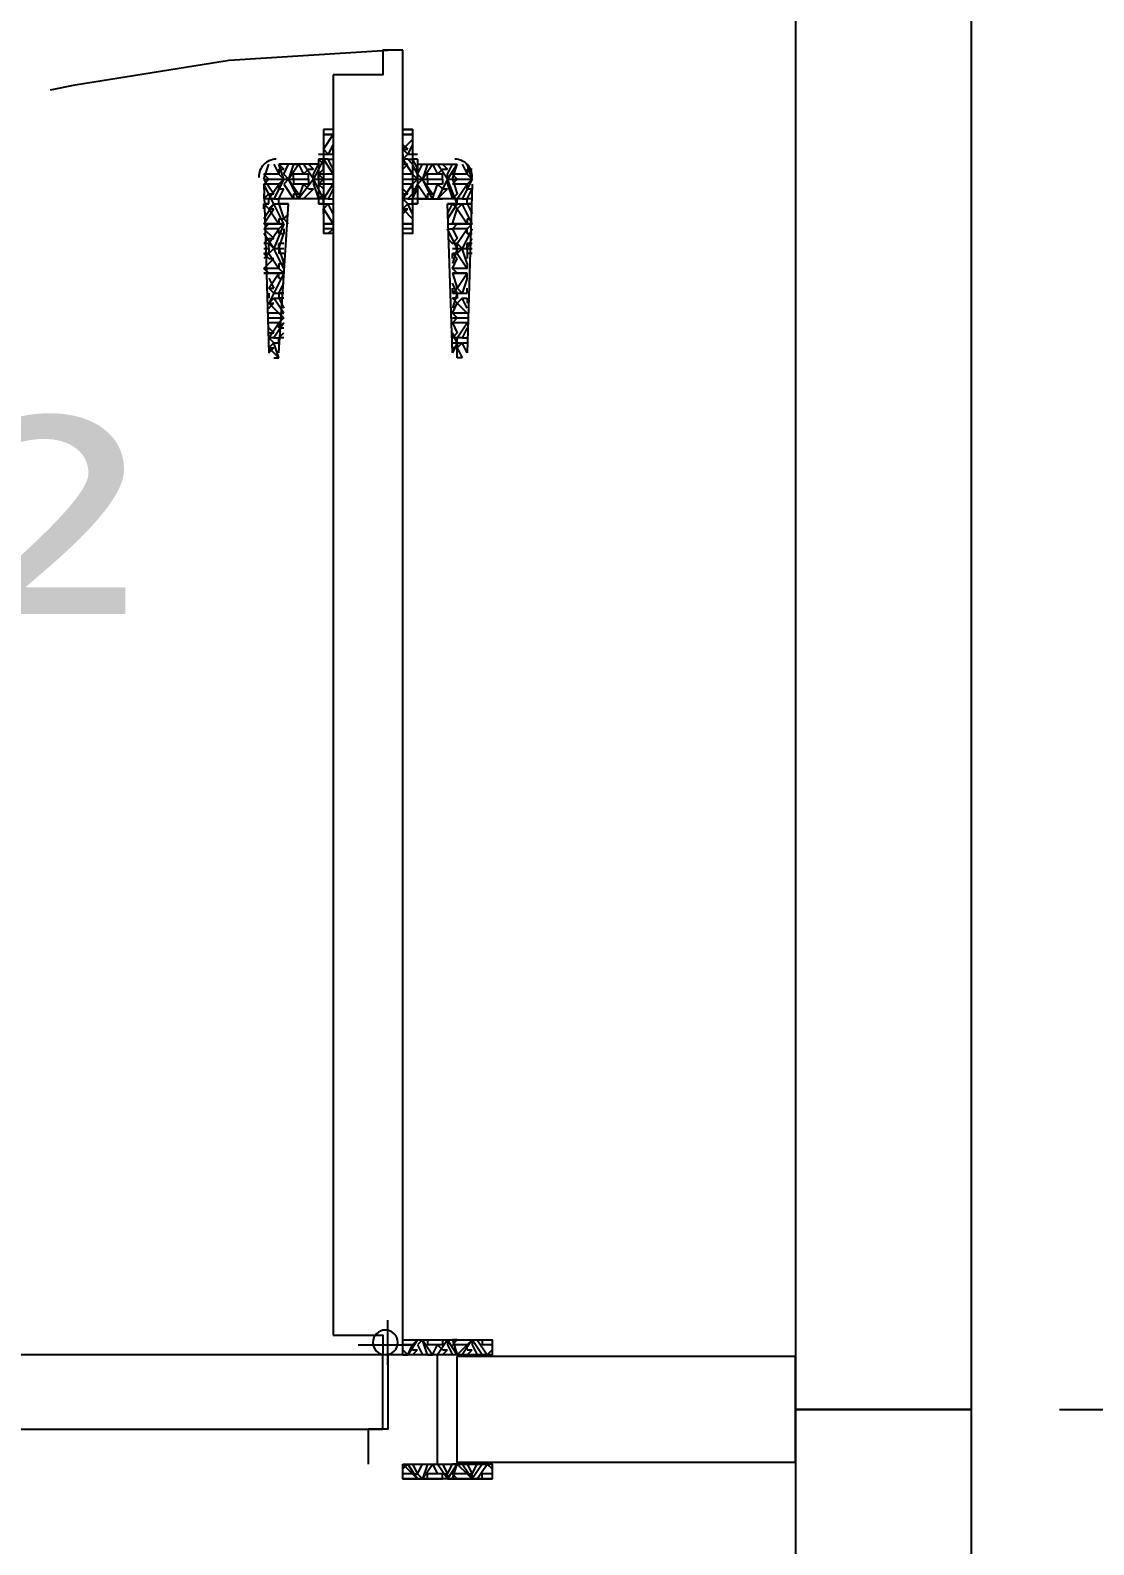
# Model space of a CAD drawing. Header units: centimetres. Extents: x -135 to 4129, y -1176 to 1044.
# Drawn here: x 1772.5 to 1832.9, y 562.8 to 648.9 of the extents above; entities that cross this region are included whole.
import ezdxf
from ezdxf.enums import TextEntityAlignment as Align

# ---------------------------------------------------------------- set-up
doc = ezdxf.new("R2010")
doc.units = ezdxf.units.CM
for name, color, linetype in [('DIS_DUVAR_100', 30, 'Continuous'), ('IC_DUVAR_60', 30, 'Continuous'), ('IC_KAPILAR', 7, 'Continuous'), ('ODA_ADLARI', 7, 'Continuous'), ('OLCULER', 7, 'Continuous'), ('OZEL_PANEL_OLCU_CM', 3, 'Continuous')]:
    doc.layers.add(name, color=color, linetype=linetype)
doc.styles.add('PORTMAN', font='DejaVuSans.ttf')
doc.dimstyles.new('PORTMAN', dxfattribs={"dimtxt": 14, "dimasz": 9, "dimexe": 6, "dimexo": 5, "dimgap": 4, "dimtad": 1, "dimtxsty": 'PORTMAN', "dimblk": 'ARCHTICK', "dimcen": 2.5, "dimazin": 3, "dimtfac": 0.5, "dimtmove": 2, "dimatfit": 3})

# ---------------------------------------------------------------- blocks, each defined once
blk = doc.blocks.new('kaynak-ic-kapi')
at = {"color": 133, "linetype": 'Continuous', "lineweight": 25, "true_color": 0x6ec1dd}
for p, q in [((54328.39, 7919.031), (54328.39, 7993.181)), ((54324.442, 7991.771), (54324.442, 7920.159)), ((54324.442, 7988.67), (54323.879, 7988.67)), ((54323.879, 7988.67), (54323.879, 7982.749)), ((54324.442, 7988.67), (54323.879, 7988.67)), ((54323.879, 7988.388), (54324.442, 7988.388)), ((54324.442, 7988.388), (54323.879, 7988.388)), ((54323.879, 7987.542), (54324.442, 7988.388)), ((54324.442, 7988.67), (54324.442, 7988.67)), ((54324.442, 7988.67), (54324.442, 7988.67)), ((54324.442, 7988.388), (54324.442, 7988.388)), ((54328.953, 7988.67), (54328.39, 7988.67)), ((54328.39, 7988.388), (54328.953, 7988.388)), ((54328.953, 7988.388), (54328.39, 7988.388)), ((54323.879, 7987.824), (54323.879, 7987.542)), ((54324.16, 7987.26), (54323.879, 7987.542)), ((54323.879, 7987.542), (54323.879, 7987.542)), ((54324.442, 7987.824), (54324.16, 7987.26)), ((54324.442, 7987.26), (54324.442, 7987.542)), ((54328.39, 7987.542), (54328.953, 7988.106)), ((54328.39, 7987.824), (54328.672, 7987.542)), ((54328.672, 7987.26), (54328.39, 7987.542)), ((54328.672, 7987.26), (54328.39, 7987.542)), ((54328.39, 7987.542), (54328.672, 7987.542)), ((54320.495, 7985.851), (54320.777, 7986.696)), ((54321.059, 7986.696), (54321.341, 7986.133)), ((54321.623, 7985.851), (54321.341, 7986.696)), ((54321.341, 7986.696), (54321.623, 7986.415)), ((54323.597, 7986.696), (54321.341, 7986.696)), ((54321.623, 7986.133), (54321.905, 7986.696)), ((54322.187, 7986.696), (54321.905, 7985.851)), ((54321.905, 7985.851), (54322.469, 7986.696)), ((54322.187, 7986.696), (54322.187, 7986.696)), ((54322.187, 7986.696), (54322.469, 7986.696)), ((54322.469, 7986.696), (54322.751, 7986.133)), ((54323.033, 7986.696), (54323.315, 7986.415)), ((54323.315, 7986.133), (54323.597, 7986.696)), ((54323.597, 7987.26), (54323.879, 7987.26)), ((54323.879, 7986.696), (54323.597, 7986.978)), ((54323.879, 7986.978), (54323.597, 7986.978)), ((54323.597, 7986.978), (54323.597, 7986.978)), ((54323.597, 7986.978), (54323.597, 7984.441)), ((54323.879, 7987.26), (54323.879, 7987.26)), ((54323.879, 7987.26), (54324.442, 7987.26)), ((54323.879, 7987.26), (54323.879, 7986.978)), ((54323.879, 7987.26), (54323.879, 7987.26)), ((54323.879, 7987.26), (54323.879, 7986.978)), ((54323.879, 7987.26), (54323.879, 7987.26)), ((54324.16, 7986.978), (54323.879, 7986.978)), ((54323.879, 7986.978), (54324.442, 7986.133)), ((54323.879, 7986.978), (54323.879, 7986.978)), ((54323.879, 7986.696), (54323.879, 7986.696)), ((54323.879, 7986.415), (54323.879, 7986.696)), ((54324.16, 7987.26), (54324.442, 7987.26)), ((54324.442, 7986.415), (54324.16, 7986.978)), ((54324.16, 7986.978), (54324.442, 7986.978)), ((54324.442, 7987.26), (54324.442, 7987.26)), ((54324.442, 7987.26), (54324.442, 7987.26)), ((54324.442, 7986.978), (54324.442, 7986.978)), ((54324.442, 7986.978), (54324.442, 7986.978)), ((54324.442, 7986.978), (54324.442, 7986.978)), ((54328.39, 7987.26), (54328.39, 7987.26)), ((54328.39, 7987.26), (54328.39, 7987.26)), ((54328.39, 7987.26), (54328.39, 7986.978)), ((54328.672, 7986.978), (54328.39, 7986.978)), ((54328.39, 7986.978), (54328.953, 7986.133)), ((54328.39, 7986.696), (54328.672, 7986.696)), ((54328.39, 7986.415), (54328.672, 7986.696)), ((54328.672, 7987.26), (54328.953, 7987.26)), ((54328.672, 7987.26), (54328.953, 7987.26)), ((54328.953, 7986.696), (54328.672, 7986.978)), ((54328.672, 7986.978), (54328.953, 7986.978)), ((54328.953, 7987.26), (54329.235, 7987.26)), ((54328.953, 7987.26), (54328.953, 7987.26)), ((54328.953, 7987.26), (54328.953, 7986.978)), ((54328.953, 7987.26), (54328.953, 7987.26)), ((54328.953, 7986.978), (54328.953, 7986.978)), ((54329.235, 7986.978), (54328.953, 7986.978)), ((54328.953, 7986.978), (54329.235, 7986.415)), ((54328.953, 7986.978), (54328.953, 7986.978)), ((54329.235, 7986.978), (54329.235, 7984.441)), ((54329.235, 7986.133), (54329.517, 7986.696)), ((54329.235, 7986.696), (54331.491, 7986.696)), ((54329.799, 7986.696), (54329.517, 7985.851)), ((54329.517, 7985.851), (54330.081, 7986.696)), ((54329.799, 7986.696), (54329.799, 7986.696)), ((54329.799, 7986.696), (54330.081, 7986.696)), ((54330.081, 7986.696), (54330.363, 7986.133)), ((54330.645, 7986.696), (54330.927, 7986.415)), ((54330.927, 7986.133), (54331.209, 7986.696)), ((54331.209, 7985.851), (54331.491, 7986.696)), ((54331.491, 7986.696), (54331.491, 7986.696)), ((54331.491, 7986.696), (54331.491, 7986.696)), ((54331.773, 7986.696), (54332.055, 7986.133)), ((54332.337, 7985.851), (54332.055, 7986.696)), ((54320.777, 7985.851), (54320.495, 7986.133)), ((54321.341, 7986.133), (54320.495, 7986.133)), ((54320.495, 7985.851), (54320.495, 7985.851)), ((54320.495, 7985.851), (54320.495, 7985.851)), ((54320.777, 7985.851), (54320.495, 7985.569)), ((54320.495, 7985.851), (54321.059, 7985.005)), ((54321.623, 7985.851), (54321.059, 7984.723)), ((54321.341, 7986.415), (54321.341, 7986.133)), ((54321.341, 7986.415), (54321.623, 7986.415)), ((54321.623, 7985.851), (54321.341, 7986.133)), ((54321.623, 7985.851), (54321.341, 7985.569)), ((54321.905, 7985.851), (54321.623, 7986.133)), ((54321.905, 7985.851), (54321.623, 7985.569)), ((54322.469, 7984.723), (54321.905, 7985.851)), ((54321.905, 7985.851), (54321.905, 7985.851)), ((54321.905, 7985.851), (54321.905, 7985.851)), ((54321.905, 7985.851), (54322.469, 7985.005)), ((54322.187, 7985.851), (54322.187, 7986.133)), ((54323.033, 7986.133), (54322.187, 7986.133)), ((54322.187, 7985.851), (54322.187, 7985.569)), ((54323.033, 7986.415), (54322.751, 7986.133)), ((54323.033, 7986.415), (54323.315, 7986.415)), ((54323.033, 7985.851), (54323.033, 7986.133)), ((54323.033, 7985.851), (54323.033, 7985.569)), ((54323.315, 7985.851), (54323.315, 7986.133)), ((54323.315, 7985.851), (54323.597, 7985.851)), ((54323.315, 7985.851), (54323.597, 7985.851)), ((54323.315, 7985.851), (54323.315, 7985.569)), ((54323.315, 7985.851), (54323.597, 7985.851)), ((54323.879, 7985.851), (54323.597, 7986.133)), ((54323.879, 7986.133), (54323.597, 7986.133)), ((54323.597, 7985.851), (54323.879, 7985.851)), ((54323.879, 7985.851), (54323.597, 7985.569)), ((54323.597, 7985.851), (54323.597, 7985.569)), ((54324.442, 7986.133), (54323.879, 7986.133)), ((54323.879, 7985.851), (54324.442, 7985.851)), ((54324.442, 7986.133), (54324.442, 7986.133)), ((54328.953, 7986.133), (54328.39, 7986.133)), ((54328.39, 7985.851), (54328.953, 7985.851)), ((54328.953, 7986.415), (54328.953, 7986.133)), ((54328.953, 7986.415), (54329.235, 7986.415)), ((54329.235, 7985.851), (54328.953, 7986.133)), ((54328.953, 7986.133), (54328.953, 7986.133)), ((54328.953, 7986.133), (54328.953, 7986.133)), ((54328.953, 7985.851), (54329.235, 7985.851)), ((54329.235, 7985.851), (54328.953, 7985.569)), ((54329.235, 7986.415), (54329.235, 7986.415)), ((54329.517, 7985.851), (54329.235, 7986.133)), ((54329.235, 7985.851), (54330.645, 7985.851)), ((54329.235, 7985.851), (54329.235, 7985.569)), ((54329.235, 7985.851), (54329.235, 7985.851)), ((54329.517, 7985.851), (54329.235, 7985.569)), ((54330.081, 7984.723), (54329.517, 7985.851)), ((54329.517, 7985.851), (54329.517, 7985.851)), ((54329.517, 7985.851), (54329.517, 7985.851)), ((54329.517, 7985.851), (54330.081, 7985.005)), ((54329.799, 7985.851), (54329.799, 7986.133)), ((54330.645, 7986.133), (54329.799, 7986.133)), ((54329.799, 7985.851), (54329.799, 7985.569)), ((54330.645, 7986.415), (54330.363, 7986.133)), ((54330.645, 7986.415), (54330.927, 7986.415)), ((54330.645, 7985.851), (54330.645, 7986.133)), ((54330.645, 7985.851), (54330.645, 7985.569)), ((54330.927, 7985.851), (54330.927, 7986.133)), ((54330.927, 7985.851), (54332.337, 7985.851)), ((54330.927, 7985.851), (54331.209, 7985.851)), ((54330.927, 7985.851), (54330.927, 7985.569)), ((54330.927, 7985.851), (54331.209, 7985.851)), ((54331.491, 7985.851), (54331.209, 7986.133)), ((54332.055, 7986.133), (54331.209, 7986.133)), ((54331.491, 7985.851), (54331.209, 7985.569)), ((54331.209, 7985.851), (54331.491, 7985.005)), ((54332.337, 7985.851), (54331.773, 7984.723)), ((54332.055, 7986.415), (54332.055, 7986.133)), ((54332.055, 7986.415), (54332.337, 7986.415)), ((54332.337, 7985.851), (54332.055, 7986.133)), ((54332.337, 7985.851), (54332.055, 7985.569)), ((54321.341, 7985.569), (54320.495, 7985.569)), ((54320.495, 7985.569), (54320.777, 7975.983)), ((54320.777, 7985.005), (54320.495, 7984.723)), ((54320.495, 7985.005), (54320.495, 7984.723)), ((54320.777, 7984.723), (54321.341, 7985.569)), ((54320.777, 7985.005), (54321.059, 7985.005)), ((54321.341, 7985.287), (54321.341, 7985.569)), ((54321.341, 7985.287), (54321.623, 7985.287)), ((54321.341, 7984.723), (54321.623, 7985.287)), ((54321.623, 7985.569), (54322.187, 7984.723)), ((54323.033, 7985.569), (54322.187, 7985.569)), ((54322.187, 7985.005), (54322.187, 7984.723)), ((54322.187, 7985.005), (54322.469, 7985.005)), ((54322.469, 7984.723), (54322.751, 7985.569)), ((54323.033, 7985.287), (54322.751, 7985.569)), ((54322.751, 7984.723), (54323.315, 7985.287)), ((54323.033, 7985.287), (54323.315, 7985.287)), ((54323.315, 7985.569), (54323.597, 7984.723)), ((54323.879, 7985.569), (54323.597, 7985.569)), ((54323.597, 7985.569), (54323.879, 7985.287)), ((54323.879, 7985.005), (54323.597, 7984.723)), ((54324.442, 7985.569), (54323.879, 7985.569)), ((54323.879, 7984.723), (54324.442, 7985.569)), ((54323.879, 7985.287), (54323.879, 7985.005)), ((54323.879, 7985.005), (54323.879, 7985.005)), ((54324.442, 7985.287), (54324.16, 7984.723)), ((54324.442, 7985.569), (54324.442, 7985.569)), ((54328.953, 7985.569), (54328.39, 7985.569)), ((54328.39, 7984.723), (54328.953, 7985.569)), ((54328.39, 7985.287), (54328.672, 7985.005)), ((54328.39, 7985.005), (54328.672, 7985.005)), ((54328.953, 7985.005), (54328.672, 7984.723)), ((54329.235, 7985.569), (54328.953, 7985.005)), ((54328.953, 7985.287), (54328.953, 7985.569)), ((54328.953, 7985.569), (54328.953, 7985.569)), ((54328.953, 7985.569), (54328.953, 7985.569)), ((54328.953, 7985.287), (54329.235, 7985.287)), ((54328.953, 7984.723), (54329.235, 7985.287)), ((54329.235, 7985.569), (54329.799, 7984.723)), ((54329.235, 7985.287), (54329.235, 7985.287)), ((54329.235, 7985.287), (54329.235, 7985.287)), ((54330.645, 7985.569), (54329.799, 7985.569)), ((54329.799, 7985.005), (54329.799, 7984.723)), ((54329.799, 7985.005), (54330.081, 7985.005)), ((54330.081, 7984.723), (54330.363, 7985.569)), ((54330.645, 7985.287), (54330.363, 7985.569)), ((54330.363, 7984.723), (54330.927, 7985.287)), ((54330.645, 7985.287), (54330.927, 7985.287)), ((54330.927, 7985.569), (54331.209, 7984.723)), ((54332.055, 7985.569), (54331.209, 7985.569)), ((54331.491, 7985.005), (54331.209, 7984.723)), ((54331.491, 7984.723), (54332.055, 7985.569)), ((54331.491, 7985.005), (54331.491, 7985.005)), ((54332.055, 7985.287), (54332.055, 7985.569)), ((54332.337, 7985.569), (54332.055, 7975.983)), ((54332.055, 7985.287), (54332.337, 7985.287)), ((54332.055, 7984.723), (54332.337, 7985.287)), ((54332.337, 7985.569), (54332.337, 7985.569)), ((54332.337, 7985.569), (54332.337, 7985.287)), ((54320.777, 7984.723), (54320.495, 7984.723)), ((54320.495, 7984.441), (54320.777, 7984.441)), ((54321.059, 7984.441), (54320.495, 7983.595)), ((54320.777, 7984.159), (54320.495, 7984.441)), ((54320.777, 7984.441), (54320.495, 7984.441)), ((54320.495, 7984.159), (54320.495, 7984.441)), ((54320.495, 7983.313), (54321.059, 7984.159)), ((54320.777, 7984.441), (54320.777, 7984.723)), ((54321.059, 7984.723), (54320.777, 7984.723)), ((54320.777, 7984.441), (54320.777, 7984.441)), ((54321.059, 7984.441), (54320.777, 7984.159)), ((54320.777, 7984.159), (54321.059, 7984.159)), ((54320.777, 7984.159), (54321.341, 7983.313)), ((54321.059, 7984.723), (54321.341, 7984.723)), ((54321.059, 7984.441), (54321.905, 7984.441)), ((54321.059, 7984.441), (54321.341, 7984.441)), ((54321.341, 7984.441), (54321.341, 7984.723)), ((54322.187, 7984.723), (54321.341, 7984.723)), ((54321.341, 7984.441), (54321.341, 7984.441)), ((54321.905, 7984.441), (54321.341, 7984.441)), ((54321.341, 7984.441), (54321.623, 7983.595)), ((54321.341, 7975.983), (54321.905, 7984.441)), ((54323.597, 7984.723), (54321.905, 7984.723)), ((54321.905, 7984.441), (54321.905, 7984.441)), ((54322.187, 7984.723), (54322.187, 7984.723)), ((54322.469, 7984.723), (54322.469, 7984.723)), ((54322.751, 7984.723), (54322.751, 7984.723)), ((54323.597, 7984.723), (54322.751, 7984.723)), ((54323.879, 7984.723), (54323.597, 7984.723)), ((54323.597, 7984.723), (54323.597, 7984.723)), ((54323.597, 7984.441), (54323.879, 7984.441)), ((54323.879, 7984.441), (54323.597, 7984.441)), ((54323.879, 7984.441), (54323.879, 7984.723)), ((54323.879, 7984.441), (54323.879, 7984.723)), ((54324.16, 7984.723), (54323.879, 7984.723)), ((54323.879, 7984.441), (54324.442, 7984.441)), ((54323.879, 7984.441), (54323.879, 7984.441)), ((54323.879, 7984.441), (54323.879, 7984.159)), ((54323.879, 7984.441), (54323.879, 7984.441)), ((54324.16, 7984.441), (54323.879, 7984.159)), ((54323.879, 7984.441), (54323.879, 7984.441)), ((54323.879, 7984.159), (54323.879, 7984.159)), ((54323.879, 7983.877), (54323.879, 7984.159)), ((54323.879, 7984.159), (54324.442, 7983.313)), ((54323.879, 7984.159), (54323.879, 7984.159)), ((54324.16, 7984.723), (54324.442, 7984.723)), ((54324.442, 7983.877), (54324.16, 7984.441)), ((54324.16, 7984.441), (54324.442, 7984.441)), ((54324.442, 7984.723), (54324.442, 7984.723)), ((54324.442, 7984.723), (54324.442, 7984.723)), ((54324.442, 7984.723), (54324.442, 7984.723)), ((54324.442, 7984.441), (54324.442, 7984.441)), ((54324.442, 7984.441), (54324.442, 7984.441)), ((54324.442, 7984.441), (54324.442, 7984.441)), ((54328.39, 7984.441), (54328.39, 7984.723)), ((54328.672, 7984.723), (54328.39, 7984.723)), ((54328.39, 7984.441), (54328.39, 7984.441)), ((54328.672, 7984.441), (54328.39, 7984.159)), ((54328.39, 7984.441), (54328.39, 7984.441)), ((54328.672, 7984.441), (54328.39, 7984.159)), ((54328.39, 7984.159), (54328.672, 7984.159)), ((54328.39, 7983.877), (54328.672, 7984.159)), ((54328.39, 7984.159), (54328.953, 7983.595)), ((54328.672, 7984.723), (54328.953, 7984.723)), ((54328.672, 7984.441), (54328.953, 7984.441)), ((54328.672, 7984.441), (54328.953, 7984.441)), ((54328.953, 7984.723), (54328.953, 7984.723)), ((54328.953, 7984.441), (54328.953, 7984.723)), ((54329.235, 7984.723), (54328.953, 7984.723)), ((54328.953, 7984.441), (54329.235, 7984.441)), ((54328.953, 7984.441), (54328.953, 7984.441)), ((54328.953, 7984.441), (54328.953, 7984.441)), ((54329.235, 7984.441), (54328.953, 7984.441)), ((54328.953, 7984.441), (54328.953, 7984.159)), ((54328.953, 7984.441), (54328.953, 7984.441)), ((54328.953, 7984.159), (54328.953, 7984.159)), ((54329.799, 7984.723), (54329.235, 7984.723)), ((54329.235, 7984.723), (54330.645, 7984.723)), ((54329.799, 7984.723), (54329.799, 7984.723)), ((54330.081, 7984.723), (54330.081, 7984.723)), ((54330.363, 7984.723), (54330.363, 7984.723)), ((54331.491, 7984.723), (54330.363, 7984.723)), ((54330.645, 7984.441), (54330.645, 7984.441)), ((54331.491, 7984.441), (54330.927, 7983.595)), ((54331.491, 7984.441), (54330.927, 7984.441)), ((54330.927, 7983.877), (54331.209, 7984.441)), ((54331.209, 7975.983), (54330.927, 7984.441)), ((54331.491, 7984.159), (54331.209, 7984.441)), ((54331.209, 7983.313), (54331.491, 7984.159)), ((54331.491, 7984.441), (54331.491, 7984.723)), ((54331.773, 7984.723), (54331.491, 7984.723)), ((54331.491, 7984.441), (54331.491, 7984.441)), ((54331.773, 7984.441), (54331.491, 7984.159)), ((54331.491, 7984.159), (54331.491, 7984.159)), ((54331.491, 7984.159), (54332.055, 7983.313)), ((54331.773, 7984.723), (54332.055, 7984.723)), ((54332.337, 7983.313), (54331.773, 7984.441)), ((54331.773, 7984.441), (54332.055, 7984.441)), ((54332.055, 7984.441), (54332.055, 7984.723)), ((54332.337, 7984.723), (54332.055, 7984.723)), ((54332.055, 7984.441), (54332.055, 7984.441)), ((54332.337, 7984.441), (54332.055, 7984.441)), ((54332.055, 7984.441), (54332.337, 7983.877)), ((54320.495, 7983.313), (54321.623, 7983.313)), ((54320.495, 7983.313), (54320.495, 7983.313)), ((54320.777, 7983.313), (54320.495, 7983.313)), ((54320.777, 7983.313), (54320.495, 7983.031)), ((54321.341, 7983.313), (54320.495, 7983.313)), ((54321.341, 7983.595), (54321.341, 7983.313)), ((54321.341, 7983.595), (54321.623, 7983.595)), ((54321.623, 7983.313), (54321.341, 7983.313)), ((54321.623, 7983.313), (54321.341, 7983.031)), ((54321.623, 7983.595), (54321.905, 7983.877)), ((54321.905, 7983.313), (54321.623, 7983.595)), ((54323.879, 7983.313), (54324.442, 7983.313)), ((54324.442, 7983.313), (54323.879, 7983.313)), ((54324.442, 7983.313), (54324.442, 7983.313)), ((54328.39, 7983.313), (54328.953, 7983.313)), ((54328.953, 7983.313), (54328.39, 7983.313)), ((54330.927, 7983.313), (54332.337, 7983.313)), ((54330.927, 7983.313), (54331.209, 7983.313)), ((54331.491, 7983.313), (54331.209, 7983.313)), ((54331.491, 7983.313), (54331.209, 7983.031)), ((54332.055, 7983.313), (54331.209, 7983.313)), ((54332.055, 7983.595), (54332.055, 7983.313)), ((54332.055, 7983.595), (54332.337, 7983.595)), ((54332.337, 7983.313), (54332.055, 7983.313)), ((54332.337, 7983.313), (54332.055, 7983.031)), ((54320.495, 7983.031), (54320.495, 7983.031)), ((54321.341, 7983.031), (54320.495, 7983.031)), ((54320.495, 7983.031), (54321.059, 7982.467)), ((54320.777, 7982.467), (54320.495, 7982.185)), ((54320.777, 7982.185), (54321.341, 7983.031)), ((54320.777, 7982.467), (54321.059, 7982.467)), ((54321.341, 7982.749), (54321.341, 7983.031)), ((54321.341, 7982.749), (54321.623, 7982.749)), ((54321.341, 7981.903), (54321.623, 7982.749)), ((54321.623, 7983.031), (54321.623, 7982.749)), ((54321.623, 7982.749), (54321.623, 7982.749)), ((54324.442, 7983.031), (54323.879, 7983.031)), ((54324.442, 7982.749), (54323.879, 7982.749)), ((54324.16, 7982.749), (54324.442, 7983.031)), ((54324.442, 7983.031), (54324.442, 7983.031)), ((54328.953, 7983.031), (54328.39, 7983.031)), ((54328.953, 7982.749), (54328.953, 7982.749)), ((54331.491, 7981.903), (54330.927, 7983.031)), ((54330.927, 7983.031), (54331.209, 7983.031)), ((54330.927, 7982.467), (54331.209, 7982.185)), ((54332.055, 7983.031), (54331.209, 7983.031)), ((54331.209, 7983.031), (54331.491, 7982.467)), ((54331.491, 7982.467), (54331.209, 7982.185)), ((54331.491, 7982.185), (54332.055, 7983.031)), ((54331.491, 7982.467), (54331.491, 7982.467)), ((54332.337, 7983.031), (54331.773, 7981.903)), ((54332.055, 7982.749), (54332.055, 7983.031)), ((54332.055, 7982.749), (54332.337, 7982.749)), ((54332.055, 7981.903), (54332.337, 7982.467)), ((54320.777, 7982.185), (54320.495, 7982.185)), ((54320.495, 7982.185), (54320.495, 7982.185)), ((54320.495, 7981.903), (54320.777, 7981.903)), ((54320.777, 7981.34), (54320.495, 7981.622)), ((54320.777, 7981.622), (54320.495, 7981.622)), ((54320.495, 7981.622), (54320.495, 7981.622)), ((54320.777, 7981.903), (54320.777, 7982.185)), ((54321.059, 7981.903), (54320.777, 7982.185)), ((54320.777, 7981.903), (54320.777, 7981.622)), ((54321.059, 7981.903), (54320.777, 7981.622)), ((54320.777, 7981.622), (54321.341, 7980.776)), ((54321.059, 7981.903), (54321.623, 7981.903)), ((54321.059, 7981.903), (54321.341, 7981.903)), ((54321.059, 7981.903), (54321.341, 7981.903)), ((54321.341, 7981.903), (54321.341, 7982.185)), ((54321.623, 7982.185), (54321.341, 7982.185)), ((54321.341, 7981.903), (54321.341, 7981.622)), ((54321.341, 7981.903), (54321.623, 7981.058)), ((54321.623, 7981.622), (54321.341, 7981.622)), ((54331.491, 7982.185), (54331.209, 7982.185)), ((54331.491, 7981.903), (54331.209, 7981.058)), ((54331.491, 7981.34), (54331.209, 7981.622)), ((54331.491, 7981.622), (54331.209, 7981.622)), ((54331.209, 7981.34), (54331.209, 7981.622)), ((54331.491, 7981.903), (54331.491, 7982.185)), ((54331.773, 7981.903), (54331.491, 7982.185)), ((54331.491, 7981.903), (54331.491, 7981.622)), ((54331.773, 7981.903), (54331.491, 7981.622)), ((54331.491, 7981.622), (54332.055, 7980.776)), ((54332.055, 7981.058), (54331.773, 7981.903)), ((54331.773, 7981.903), (54332.055, 7981.903)), ((54331.773, 7981.903), (54332.055, 7981.903)), ((54332.055, 7981.903), (54332.055, 7982.185)), ((54332.337, 7982.185), (54332.055, 7982.185)), ((54332.055, 7981.903), (54332.055, 7981.622)), ((54332.055, 7981.903), (54332.055, 7981.34)), ((54332.337, 7981.622), (54332.055, 7981.622)), ((54320.495, 7980.776), (54321.059, 7981.34)), ((54320.777, 7980.494), (54320.495, 7980.776)), ((54321.341, 7980.776), (54320.495, 7980.776)), ((54320.777, 7981.34), (54321.059, 7981.34)), ((54321.341, 7981.058), (54321.341, 7980.776)), ((54321.341, 7981.058), (54321.623, 7981.058)), ((54321.623, 7980.494), (54321.341, 7980.776)), ((54321.623, 7980.776), (54321.623, 7981.058)), ((54321.623, 7980.776), (54321.623, 7980.776)), ((54331.209, 7980.776), (54331.491, 7981.34)), ((54331.209, 7980.776), (54331.209, 7980.776)), ((54331.491, 7980.494), (54331.209, 7980.776)), ((54332.055, 7980.776), (54331.209, 7980.776)), ((54331.491, 7981.34), (54331.491, 7981.34)), ((54332.055, 7981.058), (54332.055, 7980.776)), ((54332.055, 7981.058), (54332.055, 7981.058)), ((54332.055, 7980.776), (54332.055, 7980.776)), ((54320.495, 7980.494), (54321.623, 7980.494)), ((54320.777, 7980.494), (54320.495, 7980.494)), ((54321.341, 7980.494), (54320.495, 7980.494)), ((54320.777, 7979.648), (54321.341, 7980.494)), ((54320.777, 7980.212), (54321.059, 7979.648)), ((54321.623, 7980.494), (54321.341, 7980.494)), ((54321.341, 7980.212), (54321.341, 7980.494)), ((54321.341, 7980.212), (54321.623, 7980.212)), ((54321.341, 7979.366), (54321.623, 7979.93)), ((54331.209, 7980.494), (54332.055, 7980.494)), ((54331.209, 7980.494), (54331.209, 7980.494)), ((54331.491, 7980.494), (54331.209, 7980.494)), ((54332.055, 7980.494), (54331.209, 7980.494)), ((54331.209, 7980.494), (54331.491, 7979.648)), ((54331.491, 7979.366), (54331.209, 7979.93)), ((54331.491, 7979.648), (54332.055, 7980.494)), ((54332.055, 7980.212), (54331.773, 7979.366)), ((54332.055, 7980.494), (54332.055, 7980.494)), ((54332.055, 7980.212), (54332.055, 7980.494)), ((54332.055, 7980.212), (54332.055, 7980.212)), ((54321.059, 7979.366), (54320.777, 7979.648)), ((54321.059, 7979.366), (54320.777, 7979.648)), ((54320.777, 7979.648), (54320.777, 7979.648)), ((54320.777, 7979.648), (54321.059, 7979.648)), ((54320.777, 7979.366), (54320.777, 7979.366)), ((54320.777, 7979.366), (54320.777, 7979.366)), ((54320.777, 7979.366), (54320.777, 7979.084)), ((54320.777, 7979.366), (54320.777, 7979.366)), ((54321.059, 7979.084), (54320.777, 7978.802)), ((54320.777, 7979.084), (54320.777, 7979.084)), ((54321.059, 7979.366), (54321.623, 7979.366)), ((54321.059, 7979.366), (54321.341, 7979.366)), ((54321.623, 7978.238), (54321.059, 7979.084)), ((54321.059, 7979.084), (54321.341, 7979.084)), ((54321.341, 7979.366), (54321.341, 7979.366)), ((54321.341, 7979.366), (54321.341, 7979.084)), ((54321.623, 7979.366), (54321.341, 7979.366)), ((54321.623, 7979.084), (54321.341, 7979.084)), ((54321.341, 7979.084), (54321.623, 7978.52)), ((54331.491, 7979.648), (54331.209, 7979.366)), ((54331.209, 7979.648), (54331.209, 7979.366)), ((54331.491, 7979.366), (54331.209, 7978.52)), ((54331.491, 7979.366), (54331.209, 7979.366)), ((54331.491, 7978.802), (54331.209, 7979.084)), ((54331.491, 7979.084), (54331.209, 7979.084)), ((54331.209, 7979.084), (54331.209, 7979.084)), ((54331.773, 7979.366), (54331.491, 7979.648)), ((54331.491, 7979.648), (54331.491, 7979.648)), ((54331.491, 7979.366), (54331.491, 7979.366)), ((54331.491, 7979.366), (54331.491, 7979.084)), ((54331.773, 7979.084), (54331.491, 7978.802)), ((54331.773, 7979.366), (54332.055, 7979.366)), ((54332.055, 7978.52), (54331.773, 7979.084)), ((54331.773, 7979.084), (54332.055, 7979.084)), ((54332.055, 7979.366), (54332.055, 7979.648)), ((54332.055, 7979.366), (54332.055, 7979.366)), ((54332.055, 7979.366), (54332.055, 7979.366)), ((54332.055, 7979.084), (54332.055, 7979.084)), ((54332.055, 7979.084), (54332.055, 7979.084)), ((54332.055, 7979.084), (54332.055, 7978.802)), ((54320.777, 7978.802), (54321.059, 7978.802)), ((54320.777, 7978.52), (54321.059, 7978.802)), ((54320.777, 7978.802), (54321.341, 7978.238)), ((54321.341, 7978.238), (54320.777, 7978.238)), ((54321.623, 7977.956), (54321.341, 7978.238)), ((54321.341, 7978.238), (54321.341, 7978.238)), ((54321.341, 7978.238), (54321.623, 7978.238)), ((54331.209, 7978.238), (54331.491, 7978.802)), ((54331.491, 7977.956), (54331.209, 7978.238)), ((54332.055, 7978.238), (54331.209, 7978.238)), ((54331.491, 7978.802), (54331.491, 7978.802)), ((54331.491, 7978.802), (54332.055, 7978.238)), ((54332.055, 7978.238), (54332.055, 7978.238)), ((54320.777, 7977.956), (54321.623, 7977.956)), ((54321.341, 7977.674), (54320.777, 7977.674)), ((54320.777, 7976.829), (54321.341, 7977.674)), ((54320.777, 7977.392), (54321.059, 7977.111)), ((54321.623, 7977.674), (54321.059, 7976.829)), ((54321.623, 7977.956), (54321.341, 7977.674)), ((54321.341, 7977.392), (54321.341, 7977.674)), ((54321.341, 7977.392), (54321.623, 7977.392)), ((54331.209, 7977.956), (54332.055, 7977.956)), ((54331.491, 7977.956), (54331.209, 7977.674)), ((54332.055, 7977.674), (54331.209, 7977.674)), ((54331.209, 7977.674), (54331.491, 7977.111)), ((54331.491, 7976.829), (54332.055, 7977.674)), ((54332.055, 7977.392), (54331.773, 7976.829)), ((54332.055, 7977.674), (54332.055, 7977.674)), ((54320.777, 7977.111), (54321.059, 7977.111)), ((54321.059, 7976.829), (54320.777, 7976.829)), ((54320.777, 7976.547), (54320.777, 7976.547)), ((54321.059, 7976.547), (54320.777, 7976.265)), ((54320.777, 7976.547), (54320.777, 7976.547)), ((54320.777, 7976.547), (54320.777, 7976.547)), ((54321.059, 7976.547), (54320.777, 7976.265)), ((54320.777, 7976.265), (54321.059, 7976.265)), ((54320.777, 7975.983), (54321.059, 7976.265)), ((54320.777, 7976.265), (54321.341, 7975.701)), ((54321.059, 7976.829), (54321.341, 7976.829)), ((54321.059, 7976.547), (54321.341, 7976.547)), ((54321.059, 7976.547), (54321.341, 7976.547)), ((54321.341, 7976.829), (54321.623, 7977.111)), ((54321.341, 7976.547), (54321.341, 7976.829)), ((54321.623, 7976.829), (54321.341, 7976.829)), ((54321.341, 7976.547), (54321.341, 7976.265)), ((54321.341, 7976.547), (54321.341, 7976.265)), ((54321.341, 7976.265), (54321.341, 7976.265)), ((54331.491, 7976.547), (54331.209, 7977.111)), ((54331.491, 7977.111), (54331.209, 7976.829)), ((54331.491, 7976.829), (54331.209, 7976.829)), ((54331.491, 7976.547), (54331.209, 7975.983)), ((54331.491, 7976.265), (54331.209, 7976.265)), ((54331.491, 7976.265), (54331.209, 7976.265)), ((54331.491, 7977.111), (54331.491, 7977.111)), ((54331.491, 7976.547), (54331.491, 7976.829)), ((54331.773, 7976.829), (54331.491, 7976.829)), ((54331.491, 7976.547), (54331.491, 7976.265)), ((54331.773, 7976.547), (54331.491, 7976.265)), ((54331.491, 7976.265), (54331.491, 7976.265)), ((54331.491, 7975.701), (54331.491, 7976.265)), ((54331.491, 7976.265), (54331.773, 7975.701)), ((54331.773, 7976.829), (54332.055, 7976.829)), ((54332.055, 7975.983), (54331.773, 7976.547)), ((54331.773, 7976.547), (54332.055, 7976.547)), ((54332.055, 7976.829), (54332.055, 7976.829)), ((54332.055, 7976.547), (54332.055, 7976.547)), ((54321.059, 7975.983), (54321.059, 7975.983)), ((54321.059, 7975.701), (54321.341, 7975.701)), ((54321.341, 7975.983), (54321.341, 7975.983)), ((54331.491, 7975.983), (54331.491, 7975.983)), ((54331.773, 7975.701), (54331.491, 7975.701)), ((54331.773, 7975.983), (54331.773, 7975.983)), ((54327.544, 7918.467), (54327.544, 7921.004)), ((54325.852, 7919.595), (54328.953, 7919.595)), ((54328.953, 7919.595), (54328.39, 7919.595)), ((54329.235, 7919.877), (54328.672, 7919.031)), ((54328.672, 7919.031), (54328.953, 7919.595)), ((54329.235, 7919.877), (54328.953, 7919.595)), ((54328.953, 7919.313), (54328.953, 7919.595)), ((54329.235, 7919.877), (54329.235, 7919.877)), ((54329.235, 7919.877), (54329.235, 7919.877)), ((54329.517, 7919.877), (54329.235, 7919.595)), ((54329.235, 7919.595), (54329.517, 7919.031)), ((54329.799, 7919.031), (54329.517, 7919.877)), ((54329.517, 7919.877), (54329.517, 7919.877)), ((54329.517, 7919.877), (54330.081, 7919.031)), ((54329.799, 7919.877), (54329.799, 7919.877)), ((54329.799, 7919.877), (54329.799, 7919.595)), ((54330.645, 7919.595), (54329.799, 7919.595)), ((54330.081, 7919.031), (54330.363, 7919.595)), ((54330.927, 7919.877), (54330.363, 7919.031)), ((54330.645, 7919.313), (54330.363, 7919.595)), ((54330.645, 7919.877), (54330.645, 7919.877)), ((54330.645, 7919.877), (54330.645, 7919.595)), ((54331.491, 7919.031), (54330.927, 7919.877)), ((54330.927, 7919.877), (54330.927, 7919.595)), ((54330.927, 7919.877), (54331.209, 7919.877)), ((54330.927, 7919.595), (54331.209, 7919.031)), ((54331.491, 7919.877), (54331.209, 7919.877)), ((54331.491, 7919.877), (54331.209, 7919.595)), ((54331.209, 7919.877), (54331.491, 7919.031)), ((54332.055, 7919.595), (54331.209, 7919.595)), ((54331.491, 7919.031), (54332.055, 7919.595)), ((54332.337, 7919.877), (54331.773, 7919.031)), ((54332.337, 7919.877), (54332.055, 7919.595)), ((54332.055, 7919.313), (54332.055, 7919.595)), ((54332.901, 7919.031), (54332.337, 7919.877)), ((54332.337, 7919.877), (54332.337, 7919.877)), ((54332.337, 7919.877), (54332.337, 7919.595)), ((54332.337, 7919.877), (54332.619, 7919.877)), ((54332.337, 7919.595), (54332.619, 7919.031)), ((54332.619, 7919.877), (54333.183, 7919.031)), ((54332.901, 7919.877), (54332.901, 7919.877)), ((54332.901, 7919.877), (54332.901, 7919.595)), ((54333.464, 7919.595), (54332.901, 7919.595)), ((54327.544, 7919.031), (54253.394, 7919.031)), ((54327.262, 7914.802), (54327.262, 7919.031)), ((54328.39, 7919.313), (54328.672, 7919.031)), ((54328.39, 7919.031), (54328.672, 7919.031)), ((54328.953, 7919.313), (54329.235, 7919.313)), ((54328.953, 7919.031), (54329.235, 7919.313)), ((54329.799, 7919.031), (54329.799, 7919.031)), ((54329.799, 7919.031), (54330.081, 7919.031)), ((54330.363, 7912.828), (54330.363, 7919.031)), ((54330.645, 7919.313), (54330.927, 7919.313)), ((54330.645, 7919.031), (54330.927, 7919.313)), ((54331.491, 7919.031), (54331.209, 7919.031)), ((54331.491, 7919.031), (54331.491, 7919.031)), ((54332.055, 7919.313), (54332.337, 7919.313)), ((54332.055, 7919.031), (54332.337, 7919.313)), ((54332.901, 7919.031), (54332.901, 7919.031)), ((54332.901, 7919.031), (54333.183, 7919.031)), ((54333.183, 7919.031), (54333.464, 7919.313)), ((54333.464, 7919.031), (54333.464, 7919.031)), ((54253.394, 7914.802), (54327.262, 7914.802)), ((54326.416, 7914.802), (54326.416, 7912.828)), ((54328.39, 7912.828), (54328.672, 7912.828)), ((54328.39, 7912.546), (54328.672, 7912.828)), ((54328.39, 7912.828), (54328.953, 7912.264)), ((54329.235, 7911.982), (54328.672, 7912.828)), ((54328.953, 7912.828), (54329.235, 7912.264)), ((54329.235, 7912.264), (54329.517, 7912.828)), ((54329.799, 7912.828), (54329.517, 7911.982)), ((54329.517, 7911.982), (54330.081, 7912.828)), ((54329.799, 7912.828), (54329.799, 7912.828)), ((54329.799, 7912.828), (54330.081, 7912.828)), ((54330.081, 7912.828), (54330.363, 7912.264)), ((54330.927, 7911.982), (54330.363, 7912.828)), ((54330.645, 7912.828), (54330.927, 7912.264)), ((54331.491, 7912.828), (54330.927, 7911.982)), ((54330.927, 7912.264), (54331.209, 7912.828)), ((54331.491, 7912.828), (54331.209, 7912.828)), ((54331.209, 7911.982), (54331.491, 7912.828)), ((54331.491, 7912.828), (54331.491, 7912.828)), ((54331.491, 7912.828), (54332.055, 7912.264)), ((54332.337, 7911.982), (54331.773, 7912.828)), ((54332.055, 7912.828), (54332.337, 7912.264)), ((54332.337, 7912.264), (54332.619, 7912.828)), ((54332.619, 7911.982), (54333.183, 7912.828)), ((54332.901, 7912.828), (54332.901, 7912.828)), ((54332.901, 7912.828), (54333.183, 7912.828)), ((54333.183, 7912.828), (54333.464, 7912.546)), ((54333.464, 7912.828), (54333.464, 7912.828)), ((54328.953, 7912.264), (54328.39, 7912.264)), ((54329.235, 7911.982), (54328.953, 7912.264)), ((54328.953, 7912.264), (54328.953, 7912.264)), ((54328.953, 7912.264), (54329.235, 7912.264)), ((54329.517, 7911.982), (54329.235, 7912.264)), ((54329.235, 7911.982), (54329.235, 7911.982)), ((54329.235, 7911.982), (54329.235, 7911.982)), ((54329.517, 7911.982), (54329.517, 7911.982)), ((54329.799, 7911.982), (54329.799, 7912.264)), ((54330.645, 7912.264), (54329.799, 7912.264)), ((54329.799, 7911.982), (54329.799, 7911.982)), ((54330.645, 7912.264), (54330.363, 7912.264)), ((54330.645, 7911.982), (54330.645, 7912.264)), ((54330.645, 7912.264), (54330.927, 7912.264)), ((54330.645, 7911.982), (54330.645, 7911.982)), ((54330.927, 7911.982), (54330.927, 7912.264)), ((54330.927, 7911.982), (54331.209, 7911.982)), ((54331.491, 7911.982), (54331.209, 7912.264)), ((54332.055, 7912.264), (54331.209, 7912.264)), ((54331.491, 7911.982), (54331.491, 7911.982)), ((54332.055, 7912.264), (54332.055, 7912.264)), ((54332.055, 7912.264), (54332.337, 7912.264)), ((54332.337, 7911.982), (54332.337, 7912.264)), ((54332.337, 7911.982), (54332.619, 7911.982)), ((54332.901, 7911.982), (54332.901, 7912.264)), ((54333.464, 7912.264), (54332.901, 7912.264)), ((54332.901, 7911.982), (54332.901, 7911.982))]:
    blk.add_line(p, q, dxfattribs=at)
at = {"color": 7, "linetype": 'Continuous', "lineweight": 25}
blk.add_lwpolyline([(54308.372, 7990.926), (54309.782, 7991.208), (54318.522, 7992.617), (54327.544, 7993.181)], dxfattribs=at)
at = {"color": 133, "linetype": 'Continuous', "lineweight": 25, "true_color": 0x6ec1dd}
for points in [[(54328.39, 7993.181), (54327.262, 7993.181), (54327.262, 7991.771), (54324.442, 7991.771)], [(54328.39, 7988.67), (54328.953, 7988.67), (54328.953, 7982.749), (54328.39, 7982.749)], [(54328.953, 7987.824), (54328.672, 7987.26), (54328.39, 7986.978)], [(54323.879, 7986.978), (54323.597, 7986.415), (54323.315, 7985.851), (54322.469, 7984.723)], [(54323.879, 7984.723), (54323.597, 7985.287), (54323.315, 7985.851), (54322.751, 7986.696)], [(54329.235, 7985.851), (54329.235, 7986.133), (54328.953, 7986.696)], [(54331.491, 7984.441), (54330.927, 7985.851), (54330.363, 7986.696)], [(54331.491, 7986.696), (54330.927, 7985.851), (54330.363, 7984.723)], [(54320.495, 7985.851), (54321.623, 7985.851), (54323.033, 7985.851)], [(54323.597, 7985.851), (54323.597, 7986.133), (54323.879, 7986.415)], [(54321.623, 7983.313), (54321.059, 7984.441), (54320.495, 7985.569)], [(54328.953, 7983.877), (54328.672, 7984.441), (54328.39, 7984.723)], [(54330.927, 7984.441), (54331.491, 7984.441), (54332.337, 7984.441)], [(54321.623, 7983.313), (54321.059, 7981.903), (54320.495, 7981.34)], [(54321.623, 7980.776), (54321.059, 7981.903), (54320.495, 7982.749)], [(54331.209, 7981.903), (54331.491, 7981.903), (54332.337, 7981.903)], [(54321.623, 7980.494), (54321.059, 7979.366), (54320.777, 7978.802)], [(54331.209, 7979.366), (54331.491, 7979.366), (54332.055, 7979.366)], [(54321.341, 7975.701), (54321.059, 7976.547), (54320.777, 7976.829)], [(54331.209, 7976.547), (54331.491, 7976.547), (54332.055, 7976.547)], [(54324.442, 7920.159), (54327.262, 7920.159), (54327.262, 7919.031)], [(54328.39, 7919.031), (54328.39, 7919.877), (54333.464, 7919.877), (54333.464, 7919.031), (54327.544, 7919.031)], [(54328.39, 7919.877), (54329.235, 7919.877), (54330.645, 7919.877)], [(54330.927, 7919.877), (54332.337, 7919.877), (54333.464, 7919.877)], [(54327.544, 7919.031), (54327.544, 7914.802), (54326.416, 7914.802)], [(54332.901, 7912.828), (54332.337, 7911.982), (54332.055, 7912.264)], [(54328.39, 7911.982), (54329.235, 7911.982), (54330.645, 7911.982)], [(54330.927, 7911.982), (54332.337, 7911.982), (54333.464, 7911.982)]]:
    blk.add_lwpolyline(points, dxfattribs=at)
blk.add_lwpolyline([(54328.39, 7912.828), (54333.464, 7912.828), (54333.464, 7911.982), (54328.39, 7911.982)], close=True, dxfattribs=at)
for points in [[(54320.487, 7986.673), (54320.3, 7986.479), (54320.202, 7986.216), (54320.214, 7985.947)], [(54321.2, 7986.978), (54320.931, 7986.978), (54320.673, 7986.868), (54320.487, 7986.673)], [(54332.063, 7986.673), (54331.877, 7986.868), (54331.619, 7986.978), (54331.35, 7986.978)], [(54332.336, 7985.947), (54332.348, 7986.216), (54332.25, 7986.479), (54332.063, 7986.673)], [(54327.403, 7920.441), (54327.014, 7920.441), (54326.698, 7920.125), (54326.698, 7919.736)], [(54328.108, 7919.736), (54328.108, 7920.125), (54327.792, 7920.441), (54327.403, 7920.441)], [(54326.698, 7919.736), (54326.698, 7919.346), (54327.014, 7919.031), (54327.403, 7919.031)], [(54327.403, 7919.031), (54327.792, 7919.031), (54328.108, 7919.346), (54328.108, 7919.736)]]:
    blk.add_open_spline(points, degree=3, dxfattribs=at)
blk = doc.blocks.new('BOM_K01_IC_KAPI_ACIKLIK820')
at = {"layer": 'IC_KAPILAR'}
blk.add_blockref('kaynak-ic-kapi', (0, 0), dxfattribs=at)
blk = doc.blocks.new('BOM_I12_1205p0_IC_K01_SOL_UST')
blk.add_lwpolyline([(0, 101.25), (6, 101.25), (6, 120.5), (0, 120.5)], close=True)
at = {"layer": 'IC_KAPILAR', "rotation": 90}
blk.add_blockref('BOM_K01_IC_KAPI_ACIKLIK820', (7918.93, -54230.219), dxfattribs=at)
blk = doc.blocks.new('BOM_D18_1255p0_DIS_K02')
blk.add_lwpolyline([(107.75, 0), (125.5, 0), (125.5, 10), (107.75, 10)], close=True)
blk = doc.blocks.new('BOM_D01_1255p0_DIS_DOLU')
blk.add_lwpolyline([(0, 0), (10, 0), (10, 125.5), (0, 125.5)], close=True)
blk = doc.blocks.new('_ARCHTICK')
at = {"color": 0, "linetype": 'BYBLOCK', "const_width": 0.15}
blk.add_lwpolyline([(-0.5, -0.5), (0.5, 0.5)], dxfattribs=at)

msp = doc.modelspace()

# ---------------------------------------------------------------- block references
at = {"layer": 'DIS_DUVAR_100'}
msp.add_blockref('BOM_D01_1255p0_DIS_DOLU', (1816, 570.5), dxfattribs=at)
at = {"layer": 'DIS_DUVAR_100', "rotation": 90}
msp.add_blockref('BOM_D18_1255p0_DIS_K02', (1826, 445), dxfattribs=at)
at = {"layer": 'IC_DUVAR_60', "rotation": 270}
msp.add_blockref('BOM_I12_1205p0_IC_K01_SOL_UST', (1695.5, 573.5), dxfattribs=at)

# ---------------------------------------------------------------- texts
at = {"layer": 'ODA_ADLARI', "style": 'PORTMAN'}
msp.add_text('2,21 m²', height=20, dxfattribs=at).set_placement((1725.875, 616.75), align=Align.MIDDLE_CENTER)

# ---------------------------------------------------------------- dimensions: what is measured, and where the dimension line sits
at = {"layer": 'OLCULER'}
for base, p1, p2 in [((1907, 570.5), (1826, 570.5), (1826, 696)), ((1907, 445), (1826, 445), (1826, 570.5))]:
    msp.add_linear_dim(base=base, p1=p1, p2=p2, angle=90, dimstyle='PORTMAN', override={"dimtxt": 14, "dimasz": 9, "dimexe": 6, "dimexo": 5, "dimdec": 2, "dimzin": 8, "dimdsep": 44}, dxfattribs=at).render()
at = {"layer": 'OZEL_PANEL_OLCU_CM'}
msp.add_linear_dim(base=(1695.5, 527.5), p1=(1695.5, 573.5), p2=(1816, 573.5), dimstyle='PORTMAN', override={"dimtxt": 14, "dimasz": 9, "dimexe": 6, "dimexo": 5, "dimdec": 2, "dimzin": 8, "dimdsep": 44}, dxfattribs=at).render()

doc.saveas('drawing.dxf')
